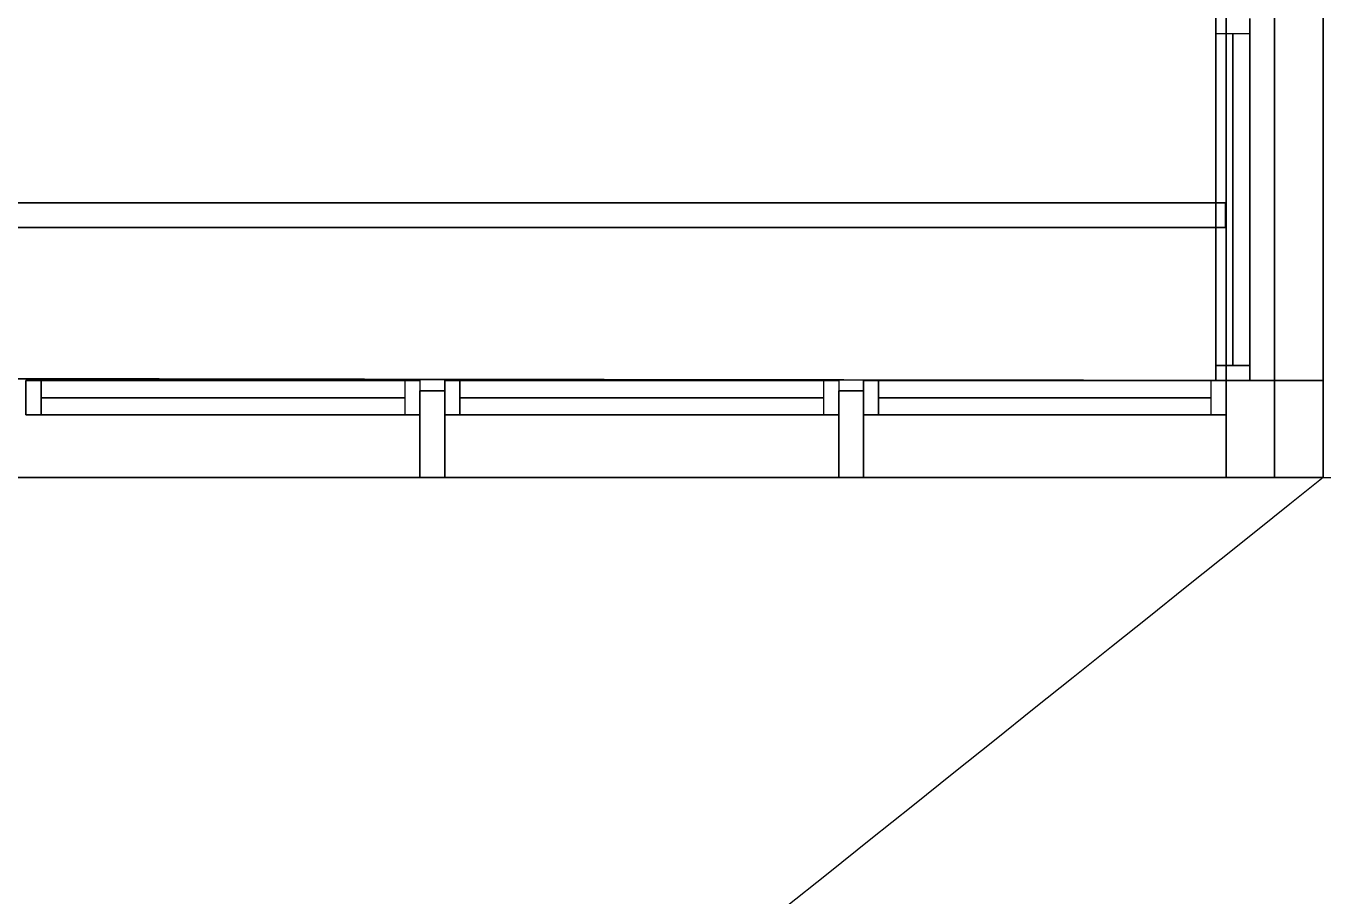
# Model space of a CAD drawing. Header units: millimetres. Extents: x 1429 to 3422, y 966 to 3043.
# Drawn here: x 3081.5 to 3422.3, y 2244.6 to 2473.4 of the extents above; entities that cross this region are included whole.
import ezdxf

# ---------------------------------------------------------------- set-up
doc = ezdxf.new("R2010")
doc.units = ezdxf.units.MM
doc.header["$MEASUREMENT"] = 0
for name, color, linetype in [('3D_BASE HORMIGON', 7, 'Continuous'), ('3D_CARPINTER_A', 7, 'Continuous'), ('3D_CUBIERTA', 7, 'Continuous'), ('3D_MURO', 1, 'Continuous'), ('3D_PILARES', 2, 'Continuous'), ('3D_PISO', 7, 'Continuous'), ('3D_VIDRIO', 131, 'Continuous'), ('3D_VIGAS', 5, 'Continuous')]:
    doc.layers.add(name, color=color, linetype=linetype)

msp = doc.modelspace()

# ---------------------------------------------------------------- linework, layer by layer
at = {"layer": '3D_BASE HORMIGON'}
for p, q in [((3147.29, 2354.63, 270), (3147.29, 2354.63, 90)), ((3396.79, 2354.63, 270), (3396.79, 2354.63, 300)), ((3396.79, 2354.63, 270), (3422.29, 2354.63, 270)), ((3422.29, 2354.63, 300), (3396.79, 2354.63, 300)), ((3396.79, 2354.63, 285), (3422.29, 2354.63, 285)), ((3409.54, 2354.63, 300), (3409.54, 2354.63, 270)), ((3422.29, 2354.63, 270), (3422.29, 2354.63, 90)), ((3422.29, 2354.63, 270), (3422.29, 2354.63, 300))]:
    msp.add_line(p, q, dxfattribs=at)
for points in [[(3422.29, 3042.63), (3422.29, 2354.63), (2872.29, 2354.63), (2872.29, 2601.13), (2846.79, 2601.13), (2846.79, 2602.63), (2534.29, 2602.63), (2534.29, 2822.63), (2734.29, 2822.63), (2734.29, 3042.63), (3422.29, 3042.63)], [(3422.29, 3042.63), (3422.29, 2354.63)], [(3422.29, 2354.63), (3422.29, 3042.63)], [(3422.29, 3042.63), (3422.29, 2354.63)], [(3396.79, 2822.63), (3396.79, 2354.63)], [(3422.29, 2822.63), (3422.29, 2354.63)], [(3422.29, 2354.63), (2872.29, 2354.63)], [(2872.29, 2354.63), (3422.29, 2354.63)], [(3422.29, 2354.63), (2872.29, 2354.63)]]:
    msp.add_lwpolyline(points, dxfattribs=at)
for points in [[(3396.79, 2822.63, 270), (3396.79, 2588.63, 270), (3396.79, 2354.63, 270)], [(3396.79, 2354.63, 300), (3396.79, 2588.63, 300), (3396.79, 2822.63, 300)], [(3409.54, 2822.63, 300), (3409.54, 2588.63, 300), (3409.54, 2354.63, 300)], [(3409.54, 2354.63, 270), (3409.54, 2588.63, 270), (3409.54, 2822.63, 270)], [(3422.29, 2354.63, 300), (3422.29, 2588.63, 300), (3422.29, 2822.63, 300)], [(3422.29, 2822.63, 270), (3422.29, 2588.63, 270), (3422.29, 2354.63, 270)]]:
    msp.add_open_spline(points, degree=2, dxfattribs=at)
at = {"layer": '3D_CARPINTER_A'}
for p, q in [((3081.54, 2371.13, 540), (3081.54, 2380.13, 540)), ((3081.54, 2380.13, 300), (3081.54, 2371.13, 300)), ((3085.54, 2371.13, 536), (3085.54, 2380.13, 536)), ((3085.54, 2380.13, 304), (3085.54, 2371.13, 304)), ((3181.04, 2380.13, 304), (3181.04, 2371.13, 304)), ((3181.04, 2380.13, 536), (3181.04, 2371.13, 536)), ((3185.04, 2380.13, 540), (3185.04, 2371.13, 540)), ((3185.04, 2380.13, 300), (3185.04, 2371.13, 300)), ((3191.54, 2371.13, 540), (3191.54, 2380.13, 540)), ((3191.54, 2380.13, 300), (3191.54, 2371.13, 300)), ((3195.54, 2371.13, 536), (3195.54, 2380.13, 536)), ((3195.54, 2380.13, 304), (3195.54, 2371.13, 304)), ((3291.04, 2380.13, 304), (3291.04, 2371.13, 304)), ((3291.04, 2380.13, 536), (3291.04, 2371.13, 536)), ((3295.04, 2380.13, 540), (3295.04, 2371.13, 540)), ((3295.04, 2380.13, 300), (3295.04, 2371.13, 300))]:
    msp.add_line(p, q, dxfattribs=at)
msp.add_polyline3d([(1457.29, 1914.63, 432.63), (1457.29, 1722.63, 432.63), (1657.29, 1722.63, 465.35), (1657.29, 1716.63, 465.35), (1689.23, 1716.63, 470.58), (1689.79, 1500.13, 470.67), (2294.09, 1500.13, 569.56), (2296.79, 1940.96, 570), (2844.09, 1940.13, 659.69), (2846.79, 2380.96, 660), (3394.09, 2380.13, 749.62), (3394.15, 3014.73, 749.57), (2759.79, 3017.13, 645.76), (2759.79, 2794.63, 645.76), (2562.29, 2794.63, 613.45), (2562.29, 2577.13, 613.45), (2209.79, 2577.13, 555.76), (2209.79, 2356.13, 555.76), (2010.79, 2356.13, 523.2), (2010.79, 2136.13, 523.2), (1657.29, 2136.13, 465.35), (1657.29, 1914.63, 465.35), (1457.29, 1914.63, 432.63)], dxfattribs=at)
for points, knots in [([(3394.09, 2380.13, 751.03), (3394.09, 2388.76, 751.03), (3394.09, 2401, 751.03), (3394.09, 2416.42, 751.03), (3394.09, 2427.75, 751.03), (3394.09, 2439.08, 751.03), (3394.09, 2454.5, 751.03), (3394.09, 2466.74, 751.03), (3394.09, 2475.38, 751.03)], [0, 0, 0, 0, 25.875, 38.8125, 51.75, 64.6875, 77.625, 103.5, 103.5, 103.5, 103.5]), ([(3394.09, 2475.38, 630), (3394.09, 2466.74, 630), (3394.09, 2454.5, 630), (3394.09, 2439.08, 630), (3394.09, 2427.75, 630), (3394.09, 2416.42, 630), (3394.09, 2401, 630), (3394.09, 2388.76, 630), (3394.09, 2380.13, 630)], [343.5, 343.5, 343.5, 343.5, 369.375, 382.3125, 395.25, 408.1875, 421.125, 447, 447, 447, 447]), ([(3403.09, 2380.13, 751.03), (3403.09, 2388.76, 751.03), (3403.09, 2401, 751.03), (3403.09, 2416.42, 751.03), (3403.09, 2427.75, 751.03), (3403.09, 2439.08, 751.03), (3403.09, 2454.5, 751.03), (3403.09, 2466.74, 751.03), (3403.09, 2475.38, 751.03)], [0, 0, 0, 0, 25.875, 38.8125, 51.75, 64.6875, 77.625, 103.5, 103.5, 103.5, 103.5]), ([(3403.09, 2475.38, 630), (3403.09, 2466.74, 630), (3403.09, 2454.5, 630), (3403.09, 2439.08, 630), (3403.09, 2427.75, 630), (3403.09, 2416.42, 630), (3403.09, 2401, 630), (3403.09, 2388.76, 630), (3403.09, 2380.13, 630)], [343.5, 343.5, 343.5, 343.5, 369.375, 382.3125, 395.25, 408.1875, 421.125, 447, 447, 447, 447]), ([(3394.09, 2384.1, 633.9), (3394.09, 2391.28, 633.9), (3394.09, 2402.2, 633.9), (3394.09, 2416.42, 633.9), (3394.09, 2427.75, 633.9), (3394.09, 2439.08, 633.9), (3394.09, 2453.31, 633.9), (3394.09, 2464.22, 633.9), (3394.09, 2471.4, 633.9)], [-423, -423, -423, -423, -401.125, -388.1875, -375.25, -362.3125, -349.375, -327.5, -327.5, -327.5, -327.5]), ([(3394.09, 2471.4, 747.13), (3394.09, 2464.22, 747.13), (3394.09, 2453.31, 747.13), (3394.09, 2439.08, 747.13), (3394.09, 2427.75, 747.13), (3394.09, 2416.42, 747.13), (3394.09, 2402.2, 747.13), (3394.09, 2391.28, 747.13), (3394.09, 2384.1, 747.13)], [-95.5, -95.5, -95.5, -95.5, -73.625, -60.6875, -47.75, -34.8125, -21.875, 0, 0, 0, 0]), ([(3403.09, 2384.09, 747.13), (3403.09, 2391.94, 747.13), (3403.09, 2403.11, 747.13), (3403.09, 2417.29, 747.13), (3403.09, 2427.75, 747.13), (3403.09, 2438.21, 747.13), (3403.09, 2452.39, 747.13), (3403.09, 2463.56, 747.13), (3403.09, 2471.41, 747.13)], [0, 0, 0, 0, 23.875, 35.8125, 47.75, 59.6875, 71.625, 95.5, 95.5, 95.5, 95.5]), ([(3403.09, 2471.41, 633.9), (3403.09, 2463.56, 633.9), (3403.09, 2452.39, 633.9), (3403.09, 2438.21, 633.9), (3403.09, 2427.75, 633.9), (3403.09, 2417.29, 633.9), (3403.09, 2403.11, 633.9), (3403.09, 2391.94, 633.9), (3403.09, 2384.09, 633.9)], [327.5, 327.5, 327.5, 327.5, 351.375, 363.3125, 375.25, 387.1875, 399.125, 423, 423, 423, 423])]:
    msp.add_open_spline(points, degree=3, knots=knots, dxfattribs=at)
for points, degree in [([(3394.09, 2471.41, 633.9), (3397.09, 2471.41, 633.9), (3400.09, 2471.41, 633.9), (3403.09, 2471.41, 633.9)], 3), ([(3394.09, 2471.41, 747.13), (3397.09, 2471.41, 747.13), (3400.09, 2471.41, 747.13), (3403.09, 2471.41, 747.13)], 3), ([(3394.09, 2471.4, 633.9), (3394.09, 2471.4, 707.47), (3394.09, 2471.4, 673.57), (3394.09, 2471.4, 747.13)], 3), ([(3403.09, 2471.41, 747.13), (3403.09, 2471.41, 673.57), (3403.09, 2471.41, 707.47), (3403.09, 2471.41, 633.9)], 3), ([(3394.09, 2384.1, 747.13), (3394.09, 2384.1, 673.57), (3394.09, 2384.1, 707.47), (3394.09, 2384.1, 633.9)], 3), ([(3403.09, 2384.09, 747.13), (3400.09, 2384.09, 747.13), (3397.09, 2384.09, 747.13), (3394.09, 2384.09, 747.13)], 3), ([(3394.09, 2384.09, 633.9), (3397.09, 2384.09, 633.9), (3400.09, 2384.09, 633.9), (3403.09, 2384.09, 633.9)], 3), ([(3403.09, 2384.09, 633.9), (3403.09, 2384.09, 707.47), (3403.09, 2384.09, 673.57), (3403.09, 2384.09, 747.13)], 3), ([(3081.54, 2380.13, 540), (3133.29, 2380.13, 540), (3185.04, 2380.13, 540)], 2), ([(3185.04, 2380.13, 300), (3133.29, 2380.13, 300), (3081.54, 2380.13, 300)], 2), ([(3081.54, 2380.13, 300), (3081.54, 2380.13, 420), (3081.54, 2380.13, 540)], 2), ([(3085.54, 2380.13, 536), (3085.54, 2380.13, 420), (3085.54, 2380.13, 304)], 2), ([(3085.54, 2380.13, 304), (3133.29, 2380.13, 304), (3181.04, 2380.13, 304)], 2), ([(3181.04, 2380.13, 536), (3133.29, 2380.13, 536), (3085.54, 2380.13, 536)], 2), ([(3181.04, 2380.13, 304), (3181.04, 2380.13, 420), (3181.04, 2380.13, 536)], 2), ([(3185.04, 2380.13, 540), (3185.04, 2380.13, 420), (3185.04, 2380.13, 300)], 2), ([(3191.54, 2380.13, 540), (3243.29, 2380.13, 540), (3295.04, 2380.13, 540)], 2), ([(3295.04, 2380.13, 300), (3243.29, 2380.13, 300), (3191.54, 2380.13, 300)], 2), ([(3191.54, 2380.13, 300), (3191.54, 2380.13, 420), (3191.54, 2380.13, 540)], 2), ([(3195.54, 2380.13, 536), (3195.54, 2380.13, 420), (3195.54, 2380.13, 304)], 2), ([(3195.54, 2380.13, 304), (3243.29, 2380.13, 304), (3291.04, 2380.13, 304)], 2), ([(3291.04, 2380.13, 536), (3243.29, 2380.13, 536), (3195.54, 2380.13, 536)], 2), ([(3291.04, 2380.13, 304), (3291.04, 2380.13, 420), (3291.04, 2380.13, 536)], 2), ([(3295.04, 2380.13, 540), (3295.04, 2380.13, 420), (3295.04, 2380.13, 300)], 2), ([(3301.54, 2371.13, 540), (3301.54, 2374.13, 540), (3301.54, 2377.13, 540), (3301.54, 2380.13, 540)], 3), ([(3301.54, 2380.13, 540), (3336.04, 2380.13, 540), (3362.29, 2380.13, 540), (3396.79, 2380.13, 540)], 3), ([(3396.79, 2380.13, 300), (3362.29, 2380.13, 300), (3336.04, 2380.13, 300), (3301.54, 2380.13, 300)], 3), ([(3301.54, 2380.13, 300), (3301.54, 2377.13, 300), (3301.54, 2374.13, 300), (3301.54, 2371.13, 300)], 3), ([(3301.54, 2380.13, 300), (3301.54, 2380.13, 380), (3301.54, 2380.13, 460), (3301.54, 2380.13, 540)], 3), ([(3305.5, 2371.13, 536), (3305.5, 2374.13, 536), (3305.5, 2377.13, 536), (3305.5, 2380.13, 536)], 3), ([(3305.5, 2380.13, 536), (3305.5, 2380.13, 458.67), (3305.5, 2380.13, 381.33), (3305.5, 2380.13, 304)], 3), ([(3305.5, 2380.13, 304), (3305.5, 2377.13, 304), (3305.5, 2374.13, 304), (3305.5, 2371.13, 304)], 3), ([(3305.5, 2380.13, 304), (3336.77, 2380.13, 304), (3361.55, 2380.13, 304), (3392.82, 2380.13, 304)], 3), ([(3392.82, 2380.13, 536), (3361.55, 2380.13, 536), (3336.77, 2380.13, 536), (3305.5, 2380.13, 536)], 3), ([(3392.82, 2380.13, 304), (3392.82, 2377.13, 304), (3392.82, 2374.13, 304), (3392.82, 2371.13, 304)], 3), ([(3392.82, 2380.13, 304), (3392.82, 2380.13, 381.33), (3392.82, 2380.13, 458.67), (3392.82, 2380.13, 536)], 3), ([(3392.82, 2380.13, 536), (3392.82, 2377.13, 536), (3392.82, 2374.13, 536), (3392.82, 2371.13, 536)], 3), ([(3403.09, 2380.13, 751.03), (3400.09, 2380.13, 751.03), (3397.09, 2380.13, 751.03), (3394.09, 2380.13, 751.03)], 3), ([(3394.09, 2380.13, 630), (3397.09, 2380.13, 630), (3400.09, 2380.13, 630), (3403.09, 2380.13, 630)], 3), ([(3394.09, 2380.13, 630), (3394.09, 2380.13, 710), (3394.09, 2380.13, 671.03), (3394.09, 2380.13, 751.03)], 3), ([(3396.79, 2380.13, 540), (3396.79, 2377.13, 540), (3396.79, 2374.13, 540), (3396.79, 2371.13, 540)], 3), ([(3396.79, 2380.13, 540), (3396.79, 2380.13, 460), (3396.79, 2380.13, 380), (3396.79, 2380.13, 300)], 3), ([(3396.79, 2380.13, 300), (3396.79, 2377.13, 300), (3396.79, 2374.13, 300), (3396.79, 2371.13, 300)], 3), ([(3403.09, 2380.13, 630), (3403.09, 2380.13, 710), (3403.09, 2380.13, 671.03), (3403.09, 2380.13, 751.03)], 3), ([(3081.54, 2371.13, 540), (3133.29, 2371.13, 540), (3185.04, 2371.13, 540)], 2), ([(3081.54, 2371.13, 300), (3081.54, 2371.13, 420), (3081.54, 2371.13, 540)], 2), ([(3185.04, 2371.13, 300), (3133.29, 2371.13, 300), (3081.54, 2371.13, 300)], 2), ([(3085.54, 2371.13, 536), (3133.29, 2371.13, 536), (3181.04, 2371.13, 536)], 2), ([(3085.54, 2371.13, 304), (3085.54, 2371.13, 420), (3085.54, 2371.13, 536)], 2), ([(3181.04, 2371.13, 304), (3133.29, 2371.13, 304), (3085.54, 2371.13, 304)], 2), ([(3181.04, 2371.13, 536), (3181.04, 2371.13, 420), (3181.04, 2371.13, 304)], 2), ([(3185.04, 2371.13, 540), (3185.04, 2371.13, 420), (3185.04, 2371.13, 300)], 2), ([(3191.54, 2371.13, 540), (3243.29, 2371.13, 540), (3295.04, 2371.13, 540)], 2), ([(3191.54, 2371.13, 300), (3191.54, 2371.13, 420), (3191.54, 2371.13, 540)], 2), ([(3295.04, 2371.13, 300), (3243.29, 2371.13, 300), (3191.54, 2371.13, 300)], 2), ([(3195.54, 2371.13, 536), (3243.29, 2371.13, 536), (3291.04, 2371.13, 536)], 2), ([(3195.54, 2371.13, 304), (3195.54, 2371.13, 420), (3195.54, 2371.13, 536)], 2), ([(3291.04, 2371.13, 304), (3243.29, 2371.13, 304), (3195.54, 2371.13, 304)], 2), ([(3291.04, 2371.13, 536), (3291.04, 2371.13, 420), (3291.04, 2371.13, 304)], 2), ([(3295.04, 2371.13, 540), (3295.04, 2371.13, 420), (3295.04, 2371.13, 300)], 2), ([(3301.54, 2371.13, 540), (3336.04, 2371.13, 540), (3362.29, 2371.13, 540), (3396.79, 2371.13, 540)], 3), ([(3301.54, 2371.13, 300), (3301.54, 2371.13, 380), (3301.54, 2371.13, 460), (3301.54, 2371.13, 540)], 3), ([(3396.79, 2371.13, 300), (3362.29, 2371.13, 300), (3336.04, 2371.13, 300), (3301.54, 2371.13, 300)], 3), ([(3305.5, 2371.13, 536), (3336.77, 2371.13, 536), (3361.55, 2371.13, 536), (3392.82, 2371.13, 536)], 3), ([(3305.5, 2371.13, 304), (3305.5, 2371.13, 381.33), (3305.5, 2371.13, 458.67), (3305.5, 2371.13, 536)], 3), ([(3392.82, 2371.13, 304), (3361.55, 2371.13, 304), (3336.77, 2371.13, 304), (3305.5, 2371.13, 304)], 3), ([(3392.82, 2371.13, 536), (3392.82, 2371.13, 458.67), (3392.82, 2371.13, 381.33), (3392.82, 2371.13, 304)], 3), ([(3396.79, 2371.13, 540), (3396.79, 2371.13, 460), (3396.79, 2371.13, 380), (3396.79, 2371.13, 300)], 3), ([(3422.29, 2354.63, 220), (3055.62, 2061.29, 160), (2053.57, 1259.65, -3.97), (1686.9, 966.32, -63.97)], 3)]:
    msp.add_open_spline(points, degree=degree, dxfattribs=at)
at = {"layer": '3D_CUBIERTA'}
for p, q in [((3394.09, 2380.13, 749.62), (3394.09, 2380.13, 752.62)), ((3422.29, 2354.63, 757.17), (3422.29, 2354.63, 762.17))]:
    msp.add_line(p, q, dxfattribs=at)
at = {"layer": '3D_CUBIERTA', "extrusion": (0, 7.89606e-05, 1)}
for points in [[(3394.09, 2380.07), (3394.15, 3014.67)], [(3394.15, 3014.67), (3394.09, 2380.07)]]:
    msp.add_lwpolyline(points, dxfattribs=at)
at = {"layer": '3D_CUBIERTA', "extrusion": (0.00149, 0.999999, 0.000243989)}
for points in [[(-2843.23, 659.42), (-3390.54, 749.04)], [(-3390.54, 752.04), (-2843.23, 662.42)]]:
    msp.add_lwpolyline(points, dxfattribs=at)
at = {"layer": '3D_CUBIERTA'}
for points in [[(3422.29, 2354.63, 757.17), (3422.29, 2698.63, 757.17), (3422.29, 3042.63, 757.17)], [(3422.29, 3042.63, 762.17), (3422.29, 2698.63, 762.17), (3422.29, 2354.63, 762.17)], [(2872.29, 2354.63, 667.17), (3147.29, 2354.63, 712.17), (3422.29, 2354.63, 757.17)], [(3422.29, 2354.63, 762.17), (3147.29, 2354.63, 717.17), (2872.29, 2354.63, 672.17)]]:
    msp.add_open_spline(points, degree=2, dxfattribs=at)
at = {"layer": '3D_MURO'}
for p, q in [((3422.29, 2380.13, 630), (3396.79, 2380.13, 630)), ((3422.29, 2380.13, 540), (3396.79, 2380.13, 540)), ((3422.29, 2380.13, 630), (3396.79, 2380.13, 630)), ((3422.29, 2380.13, 540), (3396.79, 2380.13, 540)), ((3422.29, 2380.13, 540), (3422.29, 2380.13, 754.17)), ((3422.29, 2354.63, 540), (3396.79, 2354.63, 540)), ((3422.29, 2354.63, 540), (3396.79, 2354.63, 540)), ((3422.29, 2354.63, 540), (3422.29, 2354.63, 754.17))]:
    msp.add_line(p, q, dxfattribs=at)
at = {"layer": '3D_MURO', "extrusion": (-0.161489, 0, 0.986875)}
msp.add_lwpolyline([(-1942.63, 1479.65), (-1694.63, 1479.65), (-1694.63, 1710.68), (-1474.63, 1710.68), (-1474.63, 2384.53), (-1914.63, 2384.53), (-1914.63, 2941.84), (-2354.63, 2941.84), (-2354.63, 3499.16), (-3042.63, 3499.16), (-3042.63, 2802.01), (-2822.63, 2802.01), (-2822.63, 2599.35), (-2602.63, 2599.35), (-2602.63, 2244.69), (-2382.63, 2244.69), (-2382.63, 2042.03), (-2162.63, 2042.03), (-2162.63, 1682.31), (-1942.63, 1682.31), (-1942.63, 1479.65)], dxfattribs=at)
at = {"layer": '3D_MURO'}
for points in [[(3396.79, 2380.13), (3396.79, 3014.63)], [(3422.29, 3014.63), (3422.29, 2380.13)], [(3396.79, 2354.63), (3396.79, 2380.13)], [(3422.29, 2380.13), (3422.29, 2354.63)]]:
    msp.add_lwpolyline(points, dxfattribs=at)
at = {"layer": '3D_MURO', "extrusion": (1, 0, 0)}
for points in [[(2380.13, 540), (2380.13, 630)], [(2380.13, 630), (2380.13, 540)], [(2354.63, 540), (2354.63, 300)]]:
    msp.add_lwpolyline(points, dxfattribs=at)
at = {"layer": '3D_MURO', "extrusion": (0, 1, 0)}
msp.add_lwpolyline([(-3396.79, 300), (-3396.79, 540)], dxfattribs=at)
at = {"layer": '3D_MURO'}
for points, degree in [([(3396.79, 2380.13, 630), (3396.79, 2697.38, 630), (3396.79, 3014.63, 630)], 2), ([(3422.29, 3014.63, 630), (3422.29, 2697.38, 630), (3422.29, 2380.13, 630)], 2), ([(3422.29, 2822.63, 300), (3422.29, 2666.63, 300), (3422.29, 2510.63, 300), (3422.29, 2354.63, 300)], 3), ([(3422.29, 2380.13, 754.17), (3230.45, 2380.4, 722.78), (3038.62, 2380.68, 691.39), (2846.79, 2380.96, 660)], 3), ([(2846.79, 2380.96, 540), (3134.54, 2380.54, 540), (3422.29, 2380.13, 540)], 2), ([(3396.79, 2380.13, 540), (3396.79, 2380.13, 585), (3396.79, 2380.13, 630)], 2), ([(3396.79, 2354.63, 540), (3396.79, 2367.38, 540), (3396.79, 2380.13, 540)], 2), ([(3422.29, 2354.63, 754.17), (3422.29, 2363.13, 754.17), (3422.29, 2371.63, 754.17), (3422.29, 2380.13, 754.17)], 3), ([(3422.29, 2380.13, 540), (3422.29, 2367.38, 540), (3422.29, 2354.63, 540)], 2), ([(3422.29, 2380.13, 540), (3422.29, 2367.38, 540), (3422.29, 2354.63, 540)], 2), ([(3422.29, 2380.13, 630), (3422.29, 2380.13, 585), (3422.29, 2380.13, 540)], 2), ([(2846.79, 2354.63, 660), (3038.62, 2354.63, 691.39), (3230.45, 2354.63, 722.78), (3422.29, 2354.63, 754.17)], 3), ([(3422.29, 2354.63, 540), (3134.54, 2354.63, 540), (2846.79, 2354.63, 540)], 2), ([(3396.79, 2354.63, 300), (3396.79, 2354.63, 420), (3396.79, 2354.63, 540)], 2), ([(3422.29, 2354.63, 540), (3422.29, 2354.63, 420), (3422.29, 2354.63, 300)], 2)]:
    msp.add_open_spline(points, degree=degree, dxfattribs=at)
at = {"layer": '3D_MURO', "extrusion": (8.77861e-07, -2.57739e-16, -1)}
msp.add_open_spline([(3396.79, 2354.63, 300), (3396.79, 2510.63, 300), (3396.79, 2666.63, 300), (3396.79, 2822.63, 300)], degree=3, dxfattribs=at)
at = {"layer": '3D_MURO', "extrusion": (-3.34216e-15, -2.20174e-05, 1)}
msp.add_open_spline([(3422.29, 2354.63, 300), (3413.79, 2354.63, 300), (3405.29, 2354.63, 300), (3396.79, 2354.63, 300)], degree=3, dxfattribs=at)
at = {"layer": '3D_MURO', "extrusion": (-6.68628e-15, -2.20187e-05, 1)}
msp.add_open_spline([(3422.29, 2354.63, 300), (3413.79, 2354.63, 300), (3405.29, 2354.63, 300), (3396.79, 2354.63, 300)], degree=3, dxfattribs=at)
at = {"layer": '3D_PILARES'}
for p, q in [((3185.04, 2377.43, 300), (3185.04, 2377.43, 540)), ((3191.54, 2377.43, 300), (3191.54, 2377.43, 540)), ((3295.04, 2377.43, 300), (3295.04, 2377.43, 540)), ((3301.54, 2377.43, 300), (3301.54, 2377.43, 540)), ((3185.04, 2354.63, 300), (3185.04, 2354.63, 540)), ((3191.54, 2354.63, 300), (3191.54, 2354.63, 540)), ((3295.04, 2354.63, 300), (3295.04, 2354.63, 540)), ((3301.54, 2354.63, 300), (3301.54, 2354.63, 540))]:
    msp.add_line(p, q, dxfattribs=at)
for points in [[(3185.04, 2354.63), (3185.04, 2377.43)], [(3185.04, 2377.43), (3191.54, 2377.43)], [(3185.04, 2377.43), (3185.04, 2354.63)], [(3191.54, 2377.43), (3185.04, 2377.43)], [(3191.54, 2377.43), (3191.54, 2354.63)], [(3191.54, 2354.63), (3191.54, 2377.43)], [(3295.04, 2354.63), (3295.04, 2377.43)], [(3295.04, 2377.43), (3301.54, 2377.43)], [(3295.04, 2377.43), (3295.04, 2354.63)], [(3301.54, 2377.43), (3295.04, 2377.43)], [(3301.54, 2377.43), (3301.54, 2354.63)], [(3301.54, 2354.63), (3301.54, 2377.43)], [(3185.04, 2354.63), (3191.54, 2354.63)], [(3191.54, 2354.63), (3185.04, 2354.63)], [(3295.04, 2354.63), (3301.54, 2354.63)], [(3301.54, 2354.63), (3295.04, 2354.63)]]:
    msp.add_lwpolyline(points, dxfattribs=at)
at = {"layer": '3D_PISO'}
msp.add_line((3396.79, 2354.63, 270), (3396.79, 2354.63, 300), dxfattribs=at)
for points in [[(3396.79, 2822.63, 270), (3396.79, 2588.63, 270), (3396.79, 2354.63, 270)], [(3396.79, 2354.63, 300), (3396.79, 2588.63, 300), (3396.79, 2822.63, 300)], [(3396.79, 2354.63, 270), (3134.54, 2354.63, 270), (2872.29, 2354.63, 270)], [(2872.29, 2354.63, 300), (3134.54, 2354.63, 300), (3396.79, 2354.63, 300)]]:
    msp.add_open_spline(points, degree=2, dxfattribs=at)
at = {"layer": '3D_VIDRIO', "extrusion": (-1, -1.32738e-09, 1.26948e-14)}
msp.add_open_spline([(3398.59, 2471.4, 633.9), (3398.59, 2471.4, 707.47), (3398.59, 2471.41, 673.57), (3398.59, 2471.41, 747.13)], degree=3, dxfattribs=at)
at = {"layer": '3D_VIDRIO'}
for points, degree in [([(3398.59, 2471.41, 747.13), (3398.59, 2464.11, 747.13), (3398.59, 2449.47, 747.13), (3398.59, 2427.75, 747.13), (3398.59, 2406.03, 747.13), (3398.59, 2391.39, 747.13), (3398.59, 2384.1, 747.13)], 3), ([(3398.59, 2384.1, 633.9), (3398.59, 2391.39, 633.9), (3398.59, 2406.03, 633.9), (3398.59, 2427.75, 633.9), (3398.59, 2449.47, 633.9), (3398.59, 2464.11, 633.9), (3398.59, 2471.4, 633.9)], 3), ([(3398.59, 2384.1, 747.13), (3398.59, 2384.1, 673.57), (3398.59, 2384.1, 707.47), (3398.59, 2384.1, 633.9)], 3), ([(3085.54, 2375.63, 536), (3133.29, 2375.63, 536), (3181.04, 2375.63, 536)], 2), ([(3181.04, 2375.63, 304), (3133.29, 2375.63, 304), (3085.54, 2375.63, 304)], 2), ([(3085.54, 2375.63, 304), (3085.54, 2375.63, 420), (3085.54, 2375.63, 536)], 2), ([(3181.04, 2375.63, 536), (3181.04, 2375.63, 420), (3181.04, 2375.63, 304)], 2), ([(3195.54, 2375.63, 536), (3243.29, 2375.63, 536), (3291.04, 2375.63, 536)], 2), ([(3291.04, 2375.63, 304), (3243.29, 2375.63, 304), (3195.54, 2375.63, 304)], 2), ([(3195.54, 2375.63, 304), (3195.54, 2375.63, 420), (3195.54, 2375.63, 536)], 2), ([(3291.04, 2375.63, 536), (3291.04, 2375.63, 420), (3291.04, 2375.63, 304)], 2), ([(3305.5, 2375.63, 536), (3305.5, 2375.63, 420), (3305.5, 2375.63, 304)], 2), ([(3305.5, 2375.63, 304), (3349.16, 2375.63, 304), (3392.82, 2375.63, 304)], 2), ([(3392.82, 2375.63, 536), (3349.16, 2375.63, 536), (3305.5, 2375.63, 536)], 2), ([(3392.82, 2375.63, 304), (3392.82, 2375.63, 420), (3392.82, 2375.63, 536)], 2)]:
    msp.add_open_spline(points, degree=degree, dxfattribs=at)
at = {"layer": '3D_VIGAS'}
for points, knots in [([(3396.79, 2426.88, 750), (3346.2, 2426.88, 741.72), (3215.72, 2426.88, 720.37), (2987.13, 2426.88, 682.97), (2802.04, 2426.88, 652.68), (2647.79, 2426.88, 627.44), (2531.22, 2426.88, 608.36), (2448.91, 2426.88, 594.89), (2386.01, 2426.88, 584.6), (2339.96, 2426.88, 577.06), (2307.76, 2426.88, 571.8), (2283.07, 2426.88, 567.76), (2264.7, 2426.88, 564.75), (2251.64, 2426.88, 562.61), (2239.33, 2426.88, 560.6), (2227.79, 2426.88, 558.71), (2218.84, 2426.88, 557.25), (2212.1, 2426.88, 556.14), (2208.87, 2426.88, 555.61), (2207.29, 2426.88, 555.35)], [1249.646178, 1249.646178, 1249.646178, 1249.646178, 1403.41445, 1480.298587, 1557.182723, 1634.066859, 1672.508927, 1710.950995, 1749.393063, 1768.614097, 1787.835131, 1807.056165, 1816.666682, 1826.277199, 1835.887716, 1845.498233, 1855.10875, 1859.914009, 1864.719267, 1864.719267, 1864.719267, 1864.719267]), ([(2207.29, 2426.88, 510.35), (2208.87, 2426.88, 510.61), (2212.03, 2426.88, 511.13), (2218.34, 2426.88, 512.16), (2226.77, 2426.88, 513.54), (2237.7, 2426.88, 515.33), (2249.43, 2426.88, 517.25), (2261.93, 2426.88, 519.3), (2279.58, 2426.88, 522.18), (2303.42, 2426.88, 526.09), (2334.67, 2426.88, 531.2), (2379.57, 2426.88, 538.55), (2441.24, 2426.88, 548.64), (2522.39, 2426.88, 561.92), (2637.84, 2426.88, 580.81), (2791.5, 2426.88, 605.95), (2977.18, 2426.88, 636.34), (3208.27, 2426.88, 674.15), (3342.56, 2426.88, 696.13), (3396.54, 2426.88, 704.96)], [621.573089, 621.573089, 621.573089, 621.573089, 626.378348, 631.183606, 640.794123, 650.40464, 660.015157, 669.625674, 679.236191, 698.457225, 717.678259, 736.899293, 775.341361, 813.783429, 852.225497, 929.109634, 1005.99377, 1082.877906, 1236.646178, 1236.646178, 1236.646178, 1236.646178]), ([(2207.29, 2420.38, 555.35), (2208.87, 2420.38, 555.61), (2212.1, 2420.38, 556.14), (2218.84, 2420.38, 557.25), (2227.79, 2420.38, 558.71), (2239.33, 2420.38, 560.6), (2251.64, 2420.38, 562.61), (2264.7, 2420.38, 564.75), (2283.07, 2420.38, 567.76), (2307.76, 2420.38, 571.8), (2339.96, 2420.38, 577.06), (2386.01, 2420.38, 584.6), (2448.91, 2420.38, 594.89), (2531.22, 2420.38, 608.36), (2647.79, 2420.38, 627.44), (2802.04, 2420.38, 652.68), (2987.13, 2420.38, 682.97), (3215.72, 2420.38, 720.37), (3346.2, 2420.38, 741.72), (3396.79, 2420.38, 750)], [1871.219267, 1871.219267, 1871.219267, 1871.219267, 1876.024526, 1880.829784, 1890.440301, 1900.050818, 1909.661335, 1919.271852, 1928.882369, 1948.103403, 1967.324437, 1986.545471, 2024.987539, 2063.429608, 2101.871676, 2178.755812, 2255.639948, 2332.524084, 2486.292356, 2486.292356, 2486.292356, 2486.292356]), ([(3396.54, 2420.38, 704.96), (3342.56, 2420.38, 696.13), (3208.27, 2420.38, 674.15), (2977.18, 2420.38, 636.34), (2791.5, 2420.38, 605.95), (2637.84, 2420.38, 580.81), (2522.39, 2420.38, 561.92), (2441.24, 2420.38, 548.64), (2379.57, 2420.38, 538.55), (2334.67, 2420.38, 531.2), (2303.42, 2420.38, 526.09), (2279.58, 2420.38, 522.18), (2261.93, 2420.38, 519.3), (2249.43, 2420.38, 517.25), (2237.7, 2420.38, 515.33), (2226.77, 2420.38, 513.54), (2218.34, 2420.38, 512.16), (2212.03, 2420.38, 511.13), (2208.87, 2420.38, 510.61), (2207.29, 2420.38, 510.35)], [0, 0, 0, 0, 153.768272, 230.652408, 307.536545, 384.420681, 422.862749, 461.304817, 499.746885, 518.967919, 538.188953, 557.409987, 567.020504, 576.631021, 586.241538, 595.852055, 605.462572, 610.267831, 615.073089, 615.073089, 615.073089, 615.073089])]:
    msp.add_open_spline(points, degree=3, knots=knots, dxfattribs=at)
for points in [[(3396.54, 2426.88, 704.96), (3396.54, 2424.71, 704.96), (3396.54, 2422.54, 704.96), (3396.54, 2420.38, 704.96)], [(3396.79, 2420.38, 750), (3396.79, 2422.54, 750), (3396.79, 2424.71, 750), (3396.79, 2426.88, 750)]]:
    msp.add_open_spline(points, degree=3, dxfattribs=at)
at = {"layer": '3D_VIGAS', "extrusion": (1.1329e-11, 1, -6.08746e-14)}
msp.add_open_spline([(3396.79, 2426.88, 750), (3396.79, 2426.88, 742.5), (3396.74, 2426.88, 727.49), (3396.62, 2426.88, 712.47), (3396.54, 2426.88, 704.96)], degree=3, dxfattribs=at)
at = {"layer": '3D_VIGAS', "extrusion": (0, 1, 0)}
msp.add_open_spline([(3396.79, 2420.38, 750), (3396.79, 2420.38, 742.5), (3396.74, 2420.38, 727.49), (3396.62, 2420.38, 712.47), (3396.54, 2420.38, 704.96)], degree=3, dxfattribs=at)

doc.saveas('drawing.dxf')
